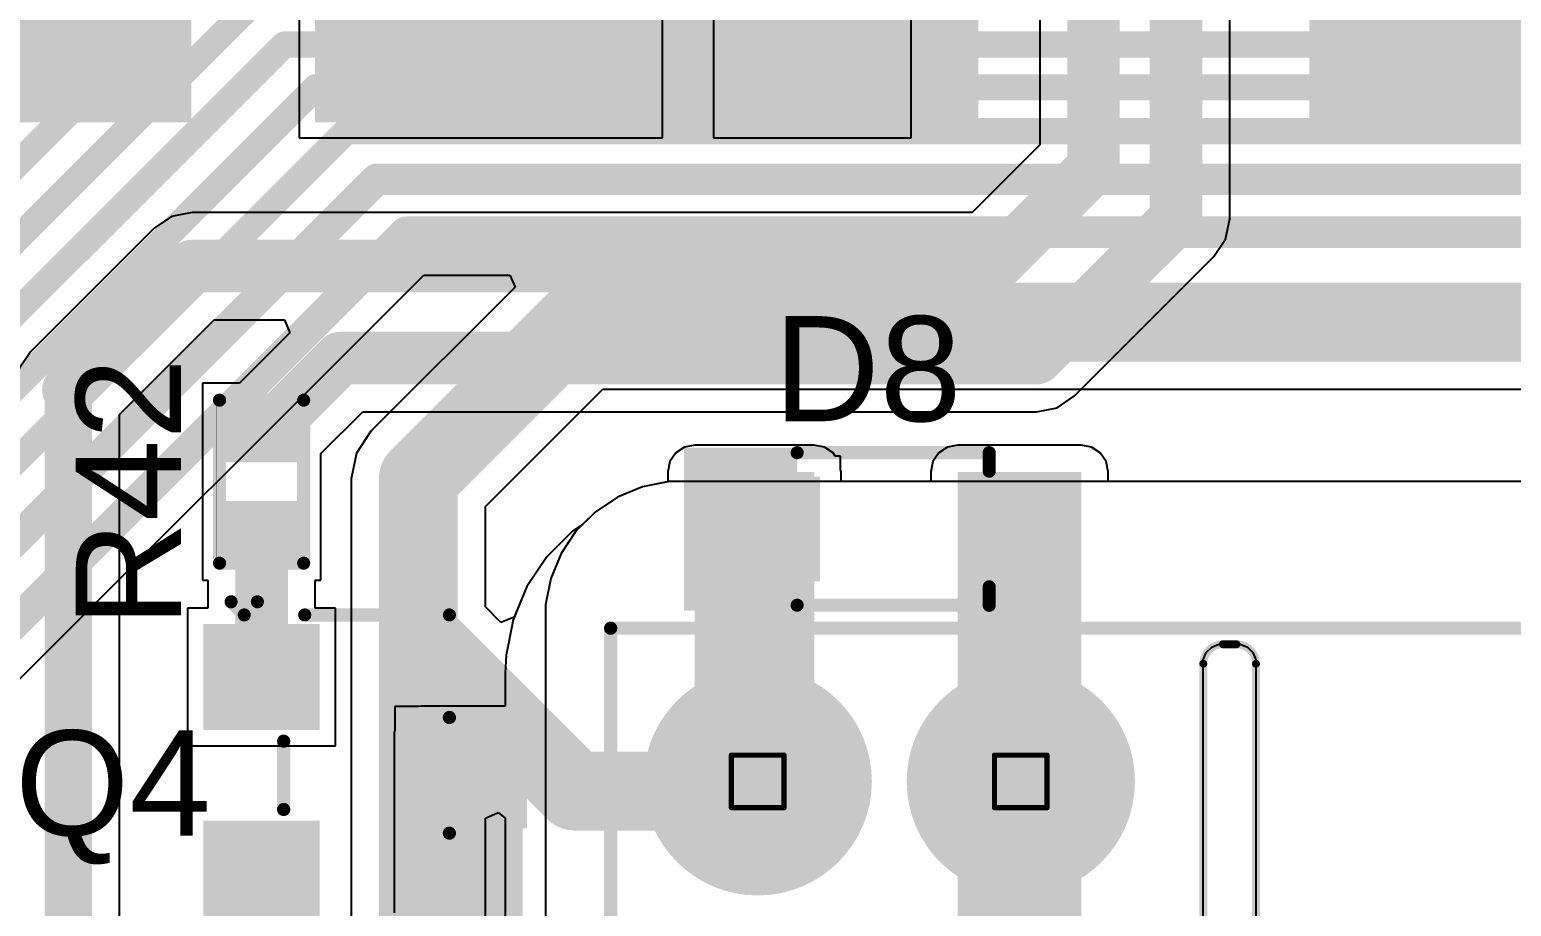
# Model space of a CAD drawing. Header units: inches. Extents: x -18 to 237, y -41 to 211.
# Drawn here: x 44.58 to 58.89, y 45.3 to 53.77 of the extents above; entities that cross this region are included whole.
import ezdxf

# ---------------------------------------------------------------- set-up
doc = ezdxf.new("R2010")
doc.units = ezdxf.units.IN
for name, color, linetype in [('Board Outline', 216, 'Continuous'), ('Bottom Layer', 5, 'Continuous'), ('Bottom Solder', 6, 'Continuous'), ('Drill Drawing', 1, 'Continuous'), ('Keep-Out Layer', 6, 'Continuous'), ('Multi-Layer', 9, 'Continuous'), ('Pad Holes', 156, 'Continuous'), ('Top Layer', 1, 'Continuous'), ('Top Overlay', 2, 'Continuous'), ('Top Paste', 8, 'Continuous'), ('Top Solder', 216, 'Continuous')]:
    doc.layers.add(name, color=color, linetype=linetype)
doc.styles.add('Arial', font='', dxfattribs={"height": 0.2})
doc.styles.get('Arial').set_extended_font_data('Arial')

# ---------------------------------------------------------------- blocks, each defined once
blk = doc.blocks.new('R___0402_41')
at = {"layer": 'Top Layer'}
for points in [[(-0.699, -0.318), (-0.699, 0.317), (-0.241, 0.317), (-0.241, -0.318)], [(0.241, -0.318), (0.241, 0.317), (0.699, 0.317), (0.699, -0.318)]]:
    blk.add_hatch(color=1, dxfattribs=at).paths.add_polyline_path(points)
at = {"layer": 'Top Paste'}
for points in [[(-0.699, -0.318), (-0.699, 0.317), (-0.241, 0.317), (-0.241, -0.318)], [(0.241, -0.318), (0.241, 0.317), (0.699, 0.317), (0.699, -0.318)]]:
    blk.add_hatch(color=8, dxfattribs=at).paths.add_polyline_path(points)
at = {"layer": 'Top Solder'}
for points in [[(-0.754, -0.373), (-0.754, 0.373), (-0.186, 0.373), (-0.186, -0.373)], [(0.186, -0.373), (0.186, 0.373), (0.754, 0.373), (0.754, -0.373)]]:
    blk.add_hatch(color=216, dxfattribs=at).paths.add_polyline_path(points)
at = {"layer": 'Top Overlay'}
for points in [[(0.787, 0.406, 0.127, 0.127, 0), (-0.787, 0.406, 0.127, 0.127, 0)], [(-0.787, -0.406, 0.127, 0.127, 0), (-0.787, 0.406, 0.127, 0.127, 0)], [(0.787, -0.406, 0.127, 0.127, 0), (0.787, 0.406, 0.127, 0.127, 0)], [(0.787, -0.406, 0.127, 0.127, 0), (-0.787, -0.406, 0.127, 0.127, 0)], [(0.813, -0.432, 0.00323, 0.00323, 0), (-0.813, -0.432, 0.00323, 0.00323, 0)]]:
    blk.add_lwpolyline(points, format="xyseb", dxfattribs=at)
for points in [[(-0.819, 0.406, 0.0635, 0.0635, 1), (-0.756, 0.406, 0.0635, 0.0635, 1)], [(-0.819, 0.406, 0.0635, 0.0635, 1), (-0.756, 0.406, 0.0635, 0.0635, 1)], [(0.756, 0.406, 0.0635, 0.0635, 1), (0.819, 0.406, 0.0635, 0.0635, 1)], [(0.756, 0.406, 0.0635, 0.0635, 1), (0.819, 0.406, 0.0635, 0.0635, 1)], [(-0.819, -0.406, 0.0635, 0.0635, 1), (-0.756, -0.406, 0.0635, 0.0635, 1)], [(-0.819, -0.406, 0.0635, 0.0635, 1), (-0.756, -0.406, 0.0635, 0.0635, 1)], [(0.756, -0.406, 0.0635, 0.0635, 1), (0.819, -0.406, 0.0635, 0.0635, 1)], [(0.756, -0.406, 0.0635, 0.0635, 1), (0.819, -0.406, 0.0635, 0.0635, 1)], [(-0.814, -0.432, 0.00161, 0.00161, 1), (-0.812, -0.432, 0.00161, 0.00161, 1)], [(0.812, -0.432, 0.00161, 0.00161, 1), (0.814, -0.432, 0.00161, 0.00161, 1)]]:
    blk.add_lwpolyline(points, format="xyseb", close=True, dxfattribs=at)
blk = doc.blocks.new('SOT_23_84')
at = {"layer": 'Top Layer'}
for points in [[(-0.41, 1.46), (0.41, 1.46), (0.41, 0.54), (-0.41, 0.54)], [(-1.36, -0.54), (-0.54, -0.54), (-0.54, -1.46), (-1.36, -1.46)], [(0.54, -0.54), (1.36, -0.54), (1.36, -1.46), (0.54, -1.46)]]:
    blk.add_hatch(color=1, dxfattribs=at).paths.add_polyline_path(points)
at = {"layer": 'Top Paste'}
for points in [[(-0.41, 1.46), (0.41, 1.46), (0.41, 0.54), (-0.41, 0.54)], [(-1.36, -0.54), (-0.54, -0.54), (-0.54, -1.46), (-1.36, -1.46)], [(0.54, -0.54), (1.36, -0.54), (1.36, -1.46), (0.54, -1.46)]]:
    blk.add_hatch(color=8, dxfattribs=at).paths.add_polyline_path(points)
at = {"layer": 'Top Solder'}
for points in [[(-0.512, 1.562), (0.512, 1.562), (0.512, 0.438), (-0.512, 0.438)], [(-1.462, -0.438), (-0.438, -0.438), (-0.438, -1.562), (-1.462, -1.562)], [(0.438, -0.438), (1.462, -0.438), (1.462, -1.562), (0.438, -1.562)]]:
    blk.add_hatch(color=216, dxfattribs=at).paths.add_polyline_path(points)
at = {"layer": 'Top Overlay'}
for points in [[(-1.549, -0.584, 0.127, 0.127, 0), (-1.549, 0.813, 0.127, 0.127, 0)], [(-0.559, 0.813, 0.127, 0.127, 0), (-1.549, 0.813, 0.127, 0.127, 0)], [(1.549, 0.813, 0.127, 0.127, 0), (0.559, 0.813, 0.127, 0.127, 0)], [(1.549, -0.584, 0.127, 0.127, 0), (1.549, 0.813, 0.127, 0.127, 0)], [(0.33, -0.787, 0.127, 0.127, 0), (-0.33, -0.787, 0.127, 0.127, 0)], [(-1.549, -1.168, 0.127, 0.127, 0), (-1.676, -1.041, 0.127, 0.127, 0)], [(-1.676, -1.295, 0.127, 0.127, 0), (-1.676, -1.041, 0.127, 0.127, 0)], [(-1.676, -1.295, 0.127, 0.127, 0), (-1.549, -1.168, 0.127, 0.127, 0)]]:
    blk.add_lwpolyline(points, format="xyseb", dxfattribs=at)
for points in [[(-1.581, 0.813, 0.0635, 0.0635, 1), (-1.518, 0.813, 0.0635, 0.0635, 1)], [(-1.581, 0.813, 0.0635, 0.0635, 1), (-1.518, 0.813, 0.0635, 0.0635, 1)], [(-0.591, 0.813, 0.0635, 0.0635, 1), (-0.527, 0.813, 0.0635, 0.0635, 1)], [(0.527, 0.813, 0.0635, 0.0635, 1), (0.591, 0.813, 0.0635, 0.0635, 1)], [(1.518, 0.813, 0.0635, 0.0635, 1), (1.581, 0.813, 0.0635, 0.0635, 1)], [(1.518, 0.813, 0.0635, 0.0635, 1), (1.581, 0.813, 0.0635, 0.0635, 1)], [(-1.581, -0.584, 0.0635, 0.0635, 1), (-1.518, -0.584, 0.0635, 0.0635, 1)], [(1.518, -0.584, 0.0635, 0.0635, 1), (1.581, -0.584, 0.0635, 0.0635, 1)], [(-0.362, -0.787, 0.0635, 0.0635, 1), (-0.298, -0.787, 0.0635, 0.0635, 1)], [(0.298, -0.787, 0.0635, 0.0635, 1), (0.362, -0.787, 0.0635, 0.0635, 1)], [(-1.708, -1.041, 0.0635, 0.0635, 1), (-1.645, -1.041, 0.0635, 0.0635, 1)], [(-1.708, -1.041, 0.0635, 0.0635, 1), (-1.645, -1.041, 0.0635, 0.0635, 1)], [(-1.581, -1.168, 0.0635, 0.0635, 1), (-1.518, -1.168, 0.0635, 0.0635, 1)], [(-1.581, -1.168, 0.0635, 0.0635, 1), (-1.518, -1.168, 0.0635, 0.0635, 1)], [(-1.708, -1.295, 0.0635, 0.0635, 1), (-1.645, -1.295, 0.0635, 0.0635, 1)], [(-1.708, -1.295, 0.0635, 0.0635, 1), (-1.645, -1.295, 0.0635, 0.0635, 1)]]:
    blk.add_lwpolyline(points, format="xyseb", close=True, dxfattribs=at)
blk = doc.blocks.new('J102K1CS33VDC_20_103')
at = {"layer": 'Bottom Layer'}
h = blk.add_hatch(color=5, dxfattribs=at)
edge = h.paths.add_edge_path()
edge.add_arc((10.16, 0), 1, 0, 360)
h = blk.add_hatch(color=5, dxfattribs=at)
edge = h.paths.add_edge_path()
edge.add_arc((12.7, 0), 1, 0, 360)
at = {"layer": 'Bottom Solder'}
h = blk.add_hatch(color=6, dxfattribs=at)
edge = h.paths.add_edge_path()
edge.add_arc((10.16, 0), 1.102, 0, 360)
h = blk.add_hatch(color=6, dxfattribs=at)
edge = h.paths.add_edge_path()
edge.add_arc((12.7, 0), 1.102, 0, 360)
at = {"layer": 'Multi-Layer'}
h = blk.add_hatch(color=9, dxfattribs=at)
edge = h.paths.add_edge_path()
edge.add_arc((10.16, 0), 1, 0, 360)
h = blk.add_hatch(color=9, dxfattribs=at)
edge = h.paths.add_edge_path()
edge.add_arc((12.7, 0), 1, 0, 360)
at = {"layer": 'Pad Holes'}
h = blk.add_hatch(color=7, dxfattribs=at)
edge = h.paths.add_edge_path()
edge.add_arc((10.16, 0), 0.51, 0, 360)
h = blk.add_hatch(color=7, dxfattribs=at)
edge = h.paths.add_edge_path()
edge.add_arc((12.7, 0), 0.51, 0, 360)
at = {"layer": 'Top Layer'}
h = blk.add_hatch(color=1, dxfattribs=at)
edge = h.paths.add_edge_path()
edge.add_arc((10.16, 0), 1, 0, 360)
h = blk.add_hatch(color=1, dxfattribs=at)
edge = h.paths.add_edge_path()
edge.add_arc((12.7, 0), 1, 0, 360)
at = {"layer": 'Top Solder'}
h = blk.add_hatch(color=216, dxfattribs=at)
edge = h.paths.add_edge_path()
edge.add_arc((10.16, 0), 1.102, 0, 360)
h = blk.add_hatch(color=216, dxfattribs=at)
edge = h.paths.add_edge_path()
edge.add_arc((12.7, 0), 1.102, 0, 360)
at = {"layer": 'Top Overlay'}
for points in [[(14.12, 3.81, 0.127, 0.127, 0), (14.12, -1.48, 0.127, 0.127, 0)], [(14.12, -1.48, 0.127, 0.127, 0), (-1.42, -1.48, 0.127, 0.127, 0)]]:
    blk.add_lwpolyline(points, format="xyseb", dxfattribs=at)
blk.add_lwpolyline([(14.088, -1.48, 0.0635, 0.0635, 1), (14.152, -1.48, 0.0635, 0.0635, 1)], format="xyseb", close=True, dxfattribs=at)
blk.add_lwpolyline([(14.088, -1.48, 0.0635, 0.0635, 1), (14.152, -1.48, 0.0635, 0.0635, 1)], format="xyseb", close=True, dxfattribs=at)
blk = doc.blocks.new('91304_99_052R2_105')
at = {"layer": 'Top Layer'}
for points in [[(-13.5, -5.1), (-15.8, -5.1), (-15.8, -1.9), (-13.5, -1.9)], [(-11.5, -5.1), (-12.1, -5.1), (-12.1, -3.1), (-11.5, -3.1)], [(-10.7, -5.1), (-11.3, -5.1), (-11.3, -3.1), (-10.7, -3.1)], [(-9.9, -5.1), (-10.5, -5.1), (-10.5, -3.1), (-9.9, -3.1)], [(-9.1, -5.1), (-9.7, -5.1), (-9.7, -3.1), (-9.1, -3.1)], [(-8.3, -5.1), (-8.9, -5.1), (-8.9, -3.1), (-8.3, -3.1)], [(-7.5, -5.1), (-8.1, -5.1), (-8.1, -3.1), (-7.5, -3.1)], [(-6.7, -5.1), (-7.3, -5.1), (-7.3, -3.1), (-6.7, -3.1)], [(-5.9, -5.1), (-6.5, -5.1), (-6.5, -3.1), (-5.9, -3.1)], [(-1.9, -5.1), (-2.5, -5.1), (-2.5, -3.1), (-1.9, -3.1)], [(-1.1, -5.1), (-1.7, -5.1), (-1.7, -3.1), (-1.1, -3.1)], [(-0.3, -5.1), (-0.9, -5.1), (-0.9, -3.1), (-0.3, -3.1)]]:
    blk.add_hatch(color=1, dxfattribs=at).paths.add_polyline_path(points)
at = {"layer": 'Top Paste'}
for points in [[(-13.5, -5.1), (-15.8, -5.1), (-15.8, -1.9), (-13.5, -1.9)], [(-11.5, -5.1), (-12.1, -5.1), (-12.1, -3.1), (-11.5, -3.1)], [(-10.7, -5.1), (-11.3, -5.1), (-11.3, -3.1), (-10.7, -3.1)], [(-9.9, -5.1), (-10.5, -5.1), (-10.5, -3.1), (-9.9, -3.1)], [(-9.1, -5.1), (-9.7, -5.1), (-9.7, -3.1), (-9.1, -3.1)], [(-8.3, -5.1), (-8.9, -5.1), (-8.9, -3.1), (-8.3, -3.1)], [(-7.5, -5.1), (-8.1, -5.1), (-8.1, -3.1), (-7.5, -3.1)], [(-6.7, -5.1), (-7.3, -5.1), (-7.3, -3.1), (-6.7, -3.1)], [(-5.9, -5.1), (-6.5, -5.1), (-6.5, -3.1), (-5.9, -3.1)], [(-1.9, -5.1), (-2.5, -5.1), (-2.5, -3.1), (-1.9, -3.1)], [(-1.1, -5.1), (-1.7, -5.1), (-1.7, -3.1), (-1.1, -3.1)], [(-0.3, -5.1), (-0.9, -5.1), (-0.9, -3.1), (-0.3, -3.1)]]:
    blk.add_hatch(color=8, dxfattribs=at).paths.add_polyline_path(points)
at = {"layer": 'Top Solder'}
for points in [[(-13.398, -5.202), (-15.902, -5.202), (-15.902, -1.798), (-13.398, -1.798)], [(-11.398, -5.202), (-12.202, -5.202), (-12.202, -2.998), (-11.398, -2.998)], [(-10.598, -5.202), (-11.402, -5.202), (-11.402, -2.998), (-10.598, -2.998)], [(-9.798, -5.202), (-10.602, -5.202), (-10.602, -2.998), (-9.798, -2.998)], [(-8.998, -5.202), (-9.802, -5.202), (-9.802, -2.998), (-8.998, -2.998)], [(-8.198, -5.202), (-9.002, -5.202), (-9.002, -2.998), (-8.198, -2.998)], [(-7.398, -5.202), (-8.202, -5.202), (-8.202, -2.998), (-7.398, -2.998)], [(-6.598, -5.202), (-7.402, -5.202), (-7.402, -2.998), (-6.598, -2.998)], [(-5.798, -5.202), (-6.602, -5.202), (-6.602, -2.998), (-5.798, -2.998)], [(-1.798, -5.202), (-2.602, -5.202), (-2.602, -2.998), (-1.798, -2.998)], [(-0.998, -5.202), (-1.802, -5.202), (-1.802, -2.998), (-0.998, -2.998)], [(-0.198, -5.202), (-1.002, -5.202), (-1.002, -2.998), (-0.198, -2.998)]]:
    blk.add_hatch(color=216, dxfattribs=at).paths.add_polyline_path(points)
blk = doc.blocks.new('SOD_323_113')
at = {"layer": 'Top Layer'}
for points in [[(-0.75, -0.45), (-1.55, -0.45), (-1.55, 0.45), (-0.75, 0.45)], [(1.55, -0.45), (0.75, -0.45), (0.75, 0.45), (1.55, 0.45)]]:
    blk.add_hatch(color=1, dxfattribs=at).paths.add_polyline_path(points)
at = {"layer": 'Top Overlay'}
for points in [[(-2.007, 0.482), (-0.915, 0.482), (-0.915, 0.787), (-2.007, 0.787)], [(-2.007, -0.508), (-1.576, -0.508), (-1.576, 0.508), (-2.007, 0.508)], [(-2.007, -0.788), (-0.915, -0.788), (-0.915, -0.483), (-2.007, -0.483)]]:
    blk.add_hatch(color=2, dxfattribs=at).paths.add_polyline_path(points)
at = {"layer": 'Top Paste'}
for points in [[(-0.75, -0.45), (-1.55, -0.45), (-1.55, 0.45), (-0.75, 0.45)], [(1.55, -0.45), (0.75, -0.45), (0.75, 0.45), (1.55, 0.45)]]:
    blk.add_hatch(color=8, dxfattribs=at).paths.add_polyline_path(points)
at = {"layer": 'Top Solder'}
for points in [[(-0.695, -0.505), (-1.605, -0.505), (-1.605, 0.505), (-0.695, 0.505)], [(1.605, -0.505), (0.695, -0.505), (0.695, 0.505), (1.605, 0.505)]]:
    blk.add_hatch(color=216, dxfattribs=at).paths.add_polyline_path(points)
at = {"layer": 'Top Overlay'}
for points in [[(-0.914, 0.737, 0.127, 0.127, 0), (0.94, 0.737, 0.127, 0.127, 0)], [(0.94, 0.559, 0.127, 0.127, 0), (0.94, 0.737, 0.127, 0.127, 0)], [(0.94, -0.737, 0.127, 0.127, 0), (0.94, -0.559, 0.127, 0.127, 0)], [(-0.914, -0.737, 0.127, 0.127, 0), (0.94, -0.737, 0.127, 0.127, 0)]]:
    blk.add_lwpolyline(points, format="xyseb", dxfattribs=at)
for points in [[(-0.946, 0.737, 0.0635, 0.0635, 1), (-0.883, 0.737, 0.0635, 0.0635, 1)], [(0.908, 0.737, 0.0635, 0.0635, 1), (0.972, 0.737, 0.0635, 0.0635, 1)], [(0.908, 0.737, 0.0635, 0.0635, 1), (0.972, 0.737, 0.0635, 0.0635, 1)], [(0.908, 0.559, 0.0635, 0.0635, 1), (0.972, 0.559, 0.0635, 0.0635, 1)], [(0.908, -0.559, 0.0635, 0.0635, 1), (0.972, -0.559, 0.0635, 0.0635, 1)], [(-0.946, -0.737, 0.0635, 0.0635, 1), (-0.883, -0.737, 0.0635, 0.0635, 1)], [(0.908, -0.737, 0.0635, 0.0635, 1), (0.972, -0.737, 0.0635, 0.0635, 1)], [(0.908, -0.737, 0.0635, 0.0635, 1), (0.972, -0.737, 0.0635, 0.0635, 1)]]:
    blk.add_lwpolyline(points, format="xyseb", close=True, dxfattribs=at)

msp = doc.modelspace()

# ---------------------------------------------------------------- hatches: boundary and pattern name
at = {"layer": 'Top Layer'}
for points in [[(51.005, 45.714), (52.158, 45.714), (52.158, 49.497), (51.005, 49.497)], [(53.543, 44.145), (54.737, 44.145), (54.737, 49.497), (53.543, 49.497)], [(48.363, 44.145), (49.343, 44.145), (49.343, 46.976), (48.363, 46.976)]]:
    msp.add_hatch(color=1, dxfattribs=at).paths.add_polyline_path(points)

# ---------------------------------------------------------------- linework, layer by layer
at = {"layer": 'Board Outline'}
for points in [[(55.915, 47.644, 0.0762, 0.0762, -0.414214), (56.104, 47.832, 0.0762, 0.0762, 0)], [(56.104, 47.832, 0.0762, 0.0762, 0), (56.234, 47.832, 0.0762, 0.0762, 0)], [(56.234, 47.832, 0.0762, 0.0762, -0.414214), (56.423, 47.644, 0.0762, 0.0762, 0)], [(55.915, 44.049, 0.0762, 0.0762, 0), (55.915, 47.644, 0.0762, 0.0762, 0)], [(56.423, 43.786, 0.0762, 0.0762, 0), (56.423, 47.644, 0.0762, 0.0762, 0)]]:
    msp.add_lwpolyline(points, format="xyseb", dxfattribs=at)
for points in [[(56.085, 47.832, 0.0381, 0.0381, 1), (56.123, 47.832, 0.0381, 0.0381, 1)], [(56.085, 47.832, 0.0381, 0.0381, 1), (56.123, 47.832, 0.0381, 0.0381, 1)], [(56.215, 47.832, 0.0381, 0.0381, 1), (56.254, 47.832, 0.0381, 0.0381, 1)], [(56.215, 47.832, 0.0381, 0.0381, 1), (56.254, 47.832, 0.0381, 0.0381, 1)], [(55.896, 47.644, 0.0381, 0.0381, 1), (55.934, 47.644, 0.0381, 0.0381, 1)], [(55.896, 47.644, 0.0381, 0.0381, 1), (55.934, 47.644, 0.0381, 0.0381, 1)], [(56.404, 47.644, 0.0381, 0.0381, 1), (56.442, 47.644, 0.0381, 0.0381, 1)], [(56.404, 47.644, 0.0381, 0.0381, 1), (56.442, 47.644, 0.0381, 0.0381, 1)]]:
    msp.add_lwpolyline(points, format="xyseb", close=True, dxfattribs=at)
at = {"layer": 'Bottom Layer'}
for p, q in [((41.982, 44.993), (48.388, 51.399)), ((48.388, 51.399), (49.221, 51.399)), ((49.221, 51.399), (49.27, 51.281)), ((49.27, 51.281), (47.878, 49.89)), ((48.984, 49.164), (50.117, 50.297)), ((50.117, 50.297), (65.948, 50.297)), ((47.878, 49.89), (47.738, 49.68)), ((47.738, 49.68), (47.689, 49.432)), ((47.689, 49.432), (47.689, 47.926)), ((50.754, 49.404), (50.499, 49.353)), ((65.667, 49.404), (50.754, 49.404)), ((50.258, 49.254), (50.042, 49.109)), ((50.499, 49.353), (50.258, 49.254)), ((48.984, 48.194), (48.984, 49.164)), ((50.042, 49.109), (49.924, 48.991)), ((49.924, 48.991), (49.823, 48.924)), ((49.823, 48.924), (49.577, 48.678)), ((49.577, 48.678), (49.384, 48.389)), ((49.384, 48.389), (49.262, 48.095)), ((49.133, 48.044), (48.984, 48.194)), ((49.262, 48.095), (49.133, 48.044)), ((47.689, 47.926), (47.689, 34.188)), ((48.984, 46.153), (49.106, 46.207)), ((48.984, 34.476), (48.984, 46.153)), ((49.106, 46.207), (49.174, 46.153)), ((49.174, 46.153), (49.174, 40.458))]:
    msp.add_line(p, q, dxfattribs=at)
for points in [[(41.148, 50.422, 0.254, 0.254, 0), (47.697, 56.971, 0.254, 0.254, 0)], [(41.252, 49.914, 0.254, 0.254, 0), (47.928, 56.59, 0.254, 0.254, 0)], [(41.399, 49.406, 0.254, 0.254, 0), (48.13, 56.137, 0.254, 0.254, 0)], [(41.359, 48.644, 0.254, 0.254, 0), (46.744, 54.029, 0.254, 0.254, 0)], [(41.196, 47.78, 0.254, 0.254, 0), (47.042, 53.626, 0.254, 0.254, 0)], [(47.042, 53.626, 0.254, 0.254, 0), (66.521, 53.626, 0.254, 0.254, 0)], [(41.172, 47.038, 0.254, 0.254, 0), (47.347, 53.213, 0.254, 0.254, 0)], [(47.347, 53.213, 0.254, 0.254, 0), (66.883, 53.213, 0.254, 0.254, 0)], [(41.27, 46.418, 0.254, 0.254, 0), (47.641, 52.789, 0.254, 0.254, 0)], [(47.641, 52.789, 0.254, 0.254, 0), (67.061, 52.789, 0.254, 0.254, 0)], [(41.621, 46.012, 0.305, 0.305, 0), (47.933, 52.324, 0.305, 0.305, 0)], [(47.933, 52.324, 0.305, 0.305, 0), (67.311, 52.324, 0.305, 0.305, 0)], [(41.689, 45.286, 0.305, 0.305, 0), (48.216, 51.813, 0.305, 0.305, 0)], [(48.216, 51.813, 0.305, 0.305, 0), (67.504, 51.813, 0.305, 0.305, 0)], [(48.336, 49.432, 0.762, 0.762, 0), (49.849, 50.945, 0.762, 0.762, 0)], [(49.849, 50.945, 0.762, 0.762, 0), (67.846, 50.945, 0.762, 0.762, 0)], [(48.336, 47.926, 0.762, 0.762, 0), (48.336, 49.432, 0.762, 0.762, 0)], [(48.336, 34.188, 0.762, 0.762, 0), (48.336, 47.926, 0.762, 0.762, 0)], [(48.336, 47.926, 0.762, 0.762, 0), (49.849, 46.413, 0.762, 0.762, 0)], [(49.849, 46.413, 0.762, 0.762, 0), (51.519, 46.413, 0.762, 0.762, 0)], [(51.519, 46.413, 0.762, 0.762, 0), (51.613, 46.507, 0.762, 0.762, 0)]]:
    msp.add_lwpolyline(points, format="xyseb", dxfattribs=at)
for points in [[(46.979, 53.626, 0.127, 0.127, 1), (47.106, 53.626, 0.127, 0.127, 1)], [(46.979, 53.626, 0.127, 0.127, 1), (47.106, 53.626, 0.127, 0.127, 1)], [(47.283, 53.213, 0.127, 0.127, 1), (47.41, 53.213, 0.127, 0.127, 1)], [(47.283, 53.213, 0.127, 0.127, 1), (47.41, 53.213, 0.127, 0.127, 1)], [(47.577, 52.789, 0.127, 0.127, 1), (47.704, 52.789, 0.127, 0.127, 1)], [(47.577, 52.789, 0.127, 0.127, 1), (47.704, 52.789, 0.127, 0.127, 1)], [(47.857, 52.324, 0.152, 0.152, 1), (48.009, 52.324, 0.152, 0.152, 1)], [(47.857, 52.324, 0.152, 0.152, 1), (48.009, 52.324, 0.152, 0.152, 1)], [(48.14, 51.813, 0.152, 0.152, 1), (48.292, 51.813, 0.152, 0.152, 1)], [(48.14, 51.813, 0.152, 0.152, 1), (48.292, 51.813, 0.152, 0.152, 1)], [(49.658, 50.945, 0.381, 0.381, 1), (50.039, 50.945, 0.381, 0.381, 1)], [(49.658, 50.945, 0.381, 0.381, 1), (50.039, 50.945, 0.381, 0.381, 1)], [(48.146, 49.432, 0.381, 0.381, 1), (48.527, 49.432, 0.381, 0.381, 1)], [(48.146, 49.432, 0.381, 0.381, 1), (48.527, 49.432, 0.381, 0.381, 1)], [(48.146, 47.926, 0.381, 0.381, 1), (48.527, 47.926, 0.381, 0.381, 1)], [(48.146, 47.926, 0.381, 0.381, 1), (48.527, 47.926, 0.381, 0.381, 1)], [(48.146, 47.926, 0.381, 0.381, 1), (48.527, 47.926, 0.381, 0.381, 1)], [(49.658, 46.413, 0.381, 0.381, 1), (50.039, 46.413, 0.381, 0.381, 1)], [(49.658, 46.413, 0.381, 0.381, 1), (50.039, 46.413, 0.381, 0.381, 1)], [(51.328, 46.413, 0.381, 0.381, 1), (51.709, 46.413, 0.381, 0.381, 1)], [(51.328, 46.413, 0.381, 0.381, 1), (51.709, 46.413, 0.381, 0.381, 1)], [(51.422, 46.507, 0.381, 0.381, 1), (51.803, 46.507, 0.381, 0.381, 1)]]:
    msp.add_lwpolyline(points, format="xyseb", close=True, dxfattribs=at)
at = {"layer": 'Drill Drawing'}
for points in [[(51.359, 46.761, 0.0508, 0.0508, 0), (51.867, 46.761, 0.0508, 0.0508, 0)], [(51.359, 46.253, 0.0508, 0.0508, 0), (51.359, 46.761, 0.0508, 0.0508, 0)], [(51.867, 46.253, 0.0508, 0.0508, 0), (51.867, 46.761, 0.0508, 0.0508, 0)], [(53.899, 46.761, 0.0508, 0.0508, 0), (54.407, 46.761, 0.0508, 0.0508, 0)], [(53.899, 46.253, 0.0508, 0.0508, 0), (53.899, 46.761, 0.0508, 0.0508, 0)], [(54.407, 46.253, 0.0508, 0.0508, 0), (54.407, 46.761, 0.0508, 0.0508, 0)], [(51.359, 46.253, 0.0508, 0.0508, 0), (51.867, 46.253, 0.0508, 0.0508, 0)], [(53.899, 46.253, 0.0508, 0.0508, 0), (54.407, 46.253, 0.0508, 0.0508, 0)]]:
    msp.add_lwpolyline(points, format="xyseb", dxfattribs=at)
for points in [[(51.346, 46.761, 0.0254, 0.0254, 1), (51.371, 46.761, 0.0254, 0.0254, 1)], [(51.346, 46.761, 0.0254, 0.0254, 1), (51.371, 46.761, 0.0254, 0.0254, 1)], [(51.854, 46.761, 0.0254, 0.0254, 1), (51.88, 46.761, 0.0254, 0.0254, 1)], [(51.854, 46.761, 0.0254, 0.0254, 1), (51.88, 46.761, 0.0254, 0.0254, 1)], [(53.886, 46.761, 0.0254, 0.0254, 1), (53.911, 46.761, 0.0254, 0.0254, 1)], [(53.886, 46.761, 0.0254, 0.0254, 1), (53.911, 46.761, 0.0254, 0.0254, 1)], [(54.394, 46.761, 0.0254, 0.0254, 1), (54.419, 46.761, 0.0254, 0.0254, 1)], [(54.394, 46.761, 0.0254, 0.0254, 1), (54.419, 46.761, 0.0254, 0.0254, 1)], [(51.346, 46.253, 0.0254, 0.0254, 1), (51.371, 46.253, 0.0254, 0.0254, 1)], [(51.346, 46.253, 0.0254, 0.0254, 1), (51.371, 46.253, 0.0254, 0.0254, 1)], [(51.854, 46.253, 0.0254, 0.0254, 1), (51.88, 46.253, 0.0254, 0.0254, 1)], [(51.854, 46.253, 0.0254, 0.0254, 1), (51.88, 46.253, 0.0254, 0.0254, 1)], [(53.886, 46.253, 0.0254, 0.0254, 1), (53.911, 46.253, 0.0254, 0.0254, 1)], [(53.886, 46.253, 0.0254, 0.0254, 1), (53.911, 46.253, 0.0254, 0.0254, 1)], [(54.394, 46.253, 0.0254, 0.0254, 1), (54.419, 46.253, 0.0254, 0.0254, 1)], [(54.394, 46.253, 0.0254, 0.0254, 1), (54.419, 46.253, 0.0254, 0.0254, 1)]]:
    msp.add_lwpolyline(points, format="xyseb", close=True, dxfattribs=at)
at = {"layer": 'Keep-Out Layer'}
for p, q in [((50.754, 49.404), (50.499, 49.353)), ((50.884, 49.404), (50.754, 49.404)), ((65.667, 49.404), (50.884, 49.404)), ((50.258, 49.254), (50.042, 49.109)), ((50.499, 49.353), (50.258, 49.254)), ((50.042, 49.109), (49.858, 48.925)), ((49.858, 48.925), (49.714, 48.709)), ((49.714, 48.709), (49.614, 48.469)), ((49.614, 48.469), (49.563, 48.213)), ((49.563, 48.213), (49.563, 48.083)), ((49.563, 48.083), (49.563, 48.083)), ((49.563, 48.083), (49.563, 20.143))]:
    msp.add_line(p, q, dxfattribs=at)
at = {"layer": 'Multi-Layer'}
for p, q in [((55.944, 47.751), (55.997, 47.804)), ((55.997, 47.804), (56.066, 47.832)), ((56.066, 47.832), (56.104, 47.832)), ((56.104, 47.832), (56.104, 47.832)), ((56.104, 47.832), (56.234, 47.832)), ((56.234, 47.832), (56.272, 47.832)), ((56.272, 47.832), (56.341, 47.804)), ((56.341, 47.804), (56.394, 47.751)), ((55.915, 47.681), (55.944, 47.751)), ((55.915, 47.644), (55.915, 47.681)), ((55.915, 44.049), (55.915, 47.644)), ((56.394, 47.751), (56.423, 47.681)), ((56.423, 47.681), (56.423, 47.644)), ((56.423, 47.644), (56.423, 47.644)), ((56.423, 47.644), (56.423, 43.786))]:
    msp.add_line(p, q, dxfattribs=at)
at = {"layer": 'Top Layer'}
for p, q in [((56.17, 51.943), (56.17, 63.502)), ((54.337, 60.815), (54.337, 52.656)), ((47.187, 55.232), (47.187, 52.724)), ((50.695, 52.724), (50.695, 55.232)), ((51.187, 55.232), (51.187, 52.724)), ((53.095, 52.724), (53.095, 55.232)), ((47.187, 52.724), (50.695, 52.724)), ((51.187, 52.724), (53.095, 52.724)), ((54.337, 52.656), (53.684, 52.004)), ((45.954, 51.964), (45.786, 51.852)), ((46.152, 52.004), (45.954, 51.964)), ((53.684, 52.004), (46.152, 52.004)), ((56.13, 51.745), (56.17, 51.943)), ((45.786, 51.852), (44.592, 50.658)), ((56.018, 51.577), (56.13, 51.745)), ((54.671, 50.231), (56.018, 51.577)), ((45.45, 50.052), (46.366, 50.968)), ((46.366, 50.968), (47.044, 50.968)), ((47.044, 50.968), (47.097, 50.841)), ((47.097, 50.841), (46.611, 50.355)), ((44.592, 50.658), (44.479, 50.49)), ((46.611, 50.355), (46.252, 50.355)), ((46.252, 50.355), (46.252, 49.39)), ((54.503, 50.118), (54.671, 50.231)), ((47.395, 49.674), (47.8, 50.079)), ((47.8, 50.079), (54.305, 50.079)), ((54.305, 50.079), (54.503, 50.118)), ((45.45, 32.676), (45.45, 50.052)), ((47.395, 48.45), (47.395, 49.674)), ((50.822, 49.681), (50.765, 49.597)), ((50.906, 49.737), (50.822, 49.681)), ((51.005, 49.756), (50.906, 49.737)), ((52.158, 49.756), (51.005, 49.756)), ((52.257, 49.737), (52.158, 49.756)), ((52.341, 49.681), (52.257, 49.737)), ((52.362, 49.65), (52.341, 49.681)), ((52.412, 49.65), (52.362, 49.65)), ((52.412, 49.522), (52.412, 49.65)), ((53.36, 49.681), (53.304, 49.597)), ((53.444, 49.737), (53.36, 49.681)), ((53.543, 49.756), (53.444, 49.737)), ((54.737, 49.756), (53.543, 49.756)), ((54.836, 49.737), (54.737, 49.756)), ((54.92, 49.681), (54.836, 49.737)), ((54.976, 49.597), (54.92, 49.681)), ((50.765, 49.597), (50.746, 49.497)), ((52.417, 49.497), (52.412, 49.522)), ((53.304, 49.597), (53.284, 49.497)), ((54.996, 49.497), (54.976, 49.597)), ((46.252, 49.39), (46.252, 48.45)), ((50.746, 49.402), (50.499, 49.353)), ((50.746, 49.497), (50.746, 49.402)), ((52.417, 49.404), (52.417, 49.497)), ((53.284, 49.404), (52.417, 49.404)), ((53.284, 49.497), (53.284, 49.404)), ((54.996, 49.404), (54.996, 49.497)), ((65.667, 49.404), (54.996, 49.404)), ((50.258, 49.254), (50.042, 49.109)), ((50.499, 49.353), (50.258, 49.254)), ((50.042, 49.109), (49.924, 48.991)), ((49.924, 48.991), (49.823, 48.924)), ((49.823, 48.924), (49.577, 48.678)), ((49.577, 48.678), (49.384, 48.389)), ((46.252, 48.45), (46.305, 48.45)), ((46.305, 48.45), (46.305, 48.18)), ((47.341, 48.18), (47.341, 48.45)), ((47.341, 48.45), (47.395, 48.45)), ((49.384, 48.389), (49.251, 48.067)), ((46.305, 48.18), (46.109, 48.18)), ((46.109, 48.18), (46.109, 46.852)), ((47.537, 48.18), (47.341, 48.18)), ((47.537, 46.852), (47.537, 48.18)), ((49.251, 48.067), (49.183, 47.726)), ((49.183, 47.726), (49.174, 47.552)), ((49.174, 47.552), (49.174, 47.235)), ((48.338, 47.23), (48.109, 47.23)), ((48.109, 47.23), (48.109, 47.001)), ((48.363, 47.235), (48.338, 47.23)), ((49.174, 47.235), (48.363, 47.235)), ((48.109, 47.001), (48.104, 46.976)), ((48.104, 46.976), (48.104, 45.237)), ((46.109, 46.852), (47.537, 46.852))]:
    msp.add_line(p, q, dxfattribs=at)
for points in [[(54.855, 52.442, 0.508, 0.508, 0), (54.855, 63.754, 0.508, 0.508, 0)], [(55.652, 51.943, 0.508, 0.508, 0), (55.652, 63.717, 0.508, 0.508, 0)], [(53.899, 51.486, 0.508, 0.508, 0), (54.855, 52.442, 0.508, 0.508, 0)], [(54.305, 50.597, 0.508, 0.508, 0), (55.652, 51.943, 0.508, 0.508, 0)], [(44.958, 50.292, 0.508, 0.508, 0), (46.152, 51.486, 0.508, 0.508, 0)], [(46.152, 51.486, 0.508, 0.508, 0), (53.899, 51.486, 0.508, 0.508, 0)], [(46.861, 49.873, 0.508, 0.508, 0), (47.585, 50.597, 0.508, 0.508, 0)], [(47.585, 50.597, 0.508, 0.508, 0), (54.305, 50.597, 0.508, 0.508, 0)], [(44.958, 32.194, 0.457, 0.457, 0), (44.958, 50.292, 0.457, 0.457, 0)], [(46.823, 49.873, 0.508, 0.508, 0), (46.861, 49.873, 0.508, 0.508, 0)], [(46.823, 47.516, 0.508, 0.508, 0), (46.823, 48.933, 0.508, 0.508, 0)], [(51.604, 46.498, 0.305, 0.305, 0), (51.613, 46.507, 0.305, 0.305, 0)], [(46.823, 44.466, 0.508, 0.508, 0), (46.823, 45.616, 0.508, 0.508, 0)]]:
    msp.add_lwpolyline(points, format="xyseb", dxfattribs=at)
for points in [[(54.728, 52.442, 0.254, 0.254, 1), (54.982, 52.442, 0.254, 0.254, 1)], [(54.728, 52.442, 0.254, 0.254, 1), (54.982, 52.442, 0.254, 0.254, 1)], [(55.525, 51.943, 0.254, 0.254, 1), (55.779, 51.943, 0.254, 0.254, 1)], [(55.525, 51.943, 0.254, 0.254, 1), (55.779, 51.943, 0.254, 0.254, 1)], [(46.025, 51.486, 0.254, 0.254, 1), (46.279, 51.486, 0.254, 0.254, 1)], [(46.025, 51.486, 0.254, 0.254, 1), (46.279, 51.486, 0.254, 0.254, 1)], [(53.772, 51.486, 0.254, 0.254, 1), (54.026, 51.486, 0.254, 0.254, 1)], [(53.772, 51.486, 0.254, 0.254, 1), (54.026, 51.486, 0.254, 0.254, 1)], [(47.458, 50.597, 0.254, 0.254, 1), (47.712, 50.597, 0.254, 0.254, 1)], [(47.458, 50.597, 0.254, 0.254, 1), (47.712, 50.597, 0.254, 0.254, 1)], [(54.178, 50.597, 0.254, 0.254, 1), (54.432, 50.597, 0.254, 0.254, 1)], [(54.178, 50.597, 0.254, 0.254, 1), (54.432, 50.597, 0.254, 0.254, 1)], [(44.831, 50.292, 0.254, 0.254, 1), (45.085, 50.292, 0.254, 0.254, 1)], [(44.844, 50.292, 0.229, 0.229, 1), (45.072, 50.292, 0.229, 0.229, 1)], [(46.696, 49.873, 0.254, 0.254, 1), (46.95, 49.873, 0.254, 0.254, 1)], [(46.734, 49.873, 0.254, 0.254, 1), (46.988, 49.873, 0.254, 0.254, 1)], [(46.734, 49.873, 0.254, 0.254, 1), (46.988, 49.873, 0.254, 0.254, 1)], [(46.696, 48.933, 0.254, 0.254, 1), (46.95, 48.933, 0.254, 0.254, 1)], [(46.696, 47.516, 0.254, 0.254, 1), (46.95, 47.516, 0.254, 0.254, 1)], [(51.527, 46.498, 0.152, 0.152, 1), (51.68, 46.498, 0.152, 0.152, 1)], [(51.537, 46.507, 0.152, 0.152, 1), (51.689, 46.507, 0.152, 0.152, 1)], [(46.696, 45.616, 0.254, 0.254, 1), (46.95, 45.616, 0.254, 0.254, 1)]]:
    msp.add_lwpolyline(points, format="xyseb", close=True, dxfattribs=at)

# ---------------------------------------------------------------- block references
for name, p in [('91304_99_052R2_105', (59.541, 58.078)), ('SOD_323_113', (52.908, 48.946))]:
    msp.add_blockref(name, p)
for name, p, rotation in [('R___0402_41', (46.823, 49.403), 270), ('SOT_23_84', (47.823, 46.566), 270), ('J102K1CS33VDC_20_103', (64.313, 46.507), 180)]:
    msp.add_blockref(name, p, dxfattribs=dict(rotation=rotation))

# ---------------------------------------------------------------- texts
at = {"layer": 'Top Overlay', "style": 'Arial'}
for s, p in [('D8', (51.766, 49.987)), ('Q4', (44.442, 45.984))]:
    msp.add_text(s, height=1.016, dxfattribs=at).set_placement(p)
msp.add_text('R42', height=1.016, rotation=90, dxfattribs=at).set_placement((46.045, 47.995))

doc.saveas('drawing.dxf')
